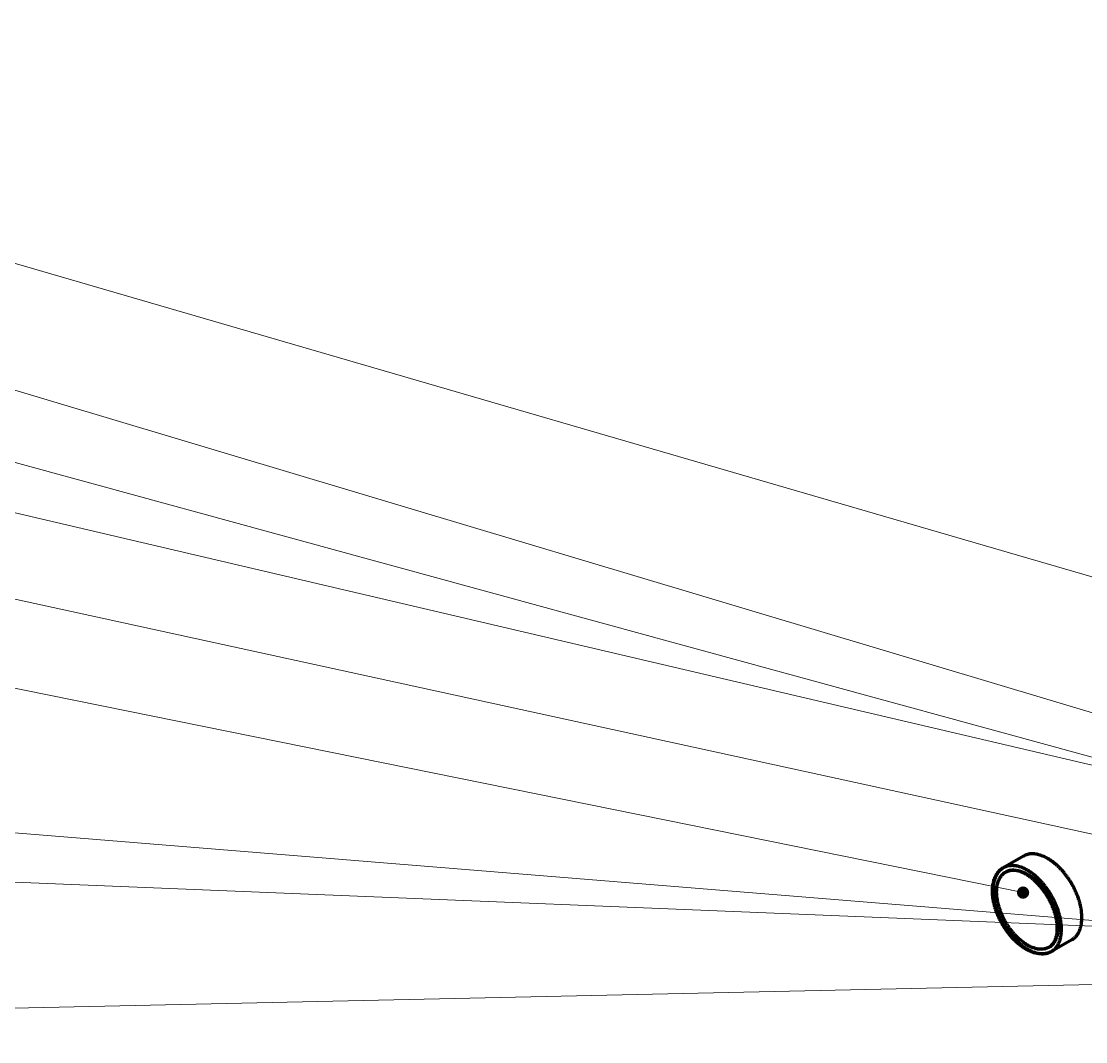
# Model space of a CAD drawing. Header units: millimetres. Extents: x 0 to 841, y 0 to 594.
# Drawn here: x 202.9 to 306.4, y 437.1 to 536.4 of the extents above; entities that cross this region are included whole.
import ezdxf

# ---------------------------------------------------------------- set-up
doc = ezdxf.new("R2010")
doc.units = ezdxf.units.MM
doc.layers.add('01-VISIBLE', color=7, linetype='CONTINUOUS', lineweight=70)
doc.layers.add('08-FINA', color=5, linetype='CONTINUOUS', lineweight=18)

msp = doc.modelspace()

# ---------------------------------------------------------------- hatches: boundary and pattern name
at = {"layer": '08-FINA'}
h = msp.add_hatch(color=7, dxfattribs=at)
h.dxf.hatch_style = 1
edge = h.paths.add_edge_path()
edge.add_arc((300.3, 451.61), 0.6, 0, 360)

# ---------------------------------------------------------------- linework, layer by layer
at = {"layer": '01-VISIBLE'}
for p, q in [((300.35, 455.16), (298.37, 454.02)), ((305.05, 447.02), (303.07, 445.88))]:
    msp.add_line(p, q, dxfattribs=at)
for points in [[(305.05, 447.02), (305.12, 447.06), (305.18, 447.11), (305.25, 447.16), (305.31, 447.21), (305.37, 447.26), (305.42, 447.32), (305.47, 447.38), (305.53, 447.44), (305.57, 447.51), (305.62, 447.57), (305.66, 447.64), (305.7, 447.71), (305.74, 447.78), (305.77, 447.86), (305.8, 447.93), (305.83, 448), (305.86, 448.08), (305.88, 448.16), (305.9, 448.23), (305.92, 448.31), (305.94, 448.39), (305.96, 448.47), (305.97, 448.55), (305.98, 448.63), (305.99, 448.7), (306, 448.78), (306.01, 448.86), (306.01, 448.94), (306.02, 449.02), (306.02, 449.1), (306.02, 449.18), (306.02, 449.26), (306.02, 449.34), (306.01, 449.42), (306.01, 449.5), (306, 449.58), (306, 449.66), (305.99, 449.74), (305.98, 449.82), (305.97, 449.9), (305.95, 449.98), (305.94, 450.06), (305.93, 450.14), (305.91, 450.22), (305.89, 450.3), (305.88, 450.37), (305.86, 450.45), (305.84, 450.53), (305.82, 450.61), (305.8, 450.69), (305.78, 450.76), (305.75, 450.84), (305.73, 450.92), (305.7, 450.99), (305.68, 451.07), (305.65, 451.14), (305.63, 451.22), (305.6, 451.29), (305.57, 451.37), (305.54, 451.44), (305.51, 451.52), (305.48, 451.59), (305.45, 451.66), (305.41, 451.74), (305.38, 451.81), (305.35, 451.88), (305.31, 451.95), (305.28, 452.03), (305.24, 452.1), (305.2, 452.17), (305.16, 452.24), (305.13, 452.31), (305.09, 452.38), (305.05, 452.45), (305.01, 452.52), (304.97, 452.59), (304.92, 452.66), (304.88, 452.72), (304.84, 452.79), (304.8, 452.86), (304.75, 452.93), (304.71, 452.99), (304.66, 453.06), (304.61, 453.12), (304.57, 453.19), (304.52, 453.25), (304.47, 453.32), (304.42, 453.38), (304.37, 453.44), (304.32, 453.5), (304.27, 453.57), (304.22, 453.63), (304.17, 453.69), (304.11, 453.75), (304.06, 453.81), (304.01, 453.87), (303.95, 453.92), (303.89, 453.98), (303.84, 454.04), (303.78, 454.1), (303.72, 454.15), (303.67, 454.21), (303.61, 454.26), (303.55, 454.31), (303.49, 454.37), (303.42, 454.42), (303.36, 454.47), (303.3, 454.52), (303.24, 454.57), (303.17, 454.62), (303.11, 454.66), (303.04, 454.71), (302.98, 454.76), (302.91, 454.8), (302.84, 454.84), (302.78, 454.88), (302.71, 454.93), (302.64, 454.97), (302.57, 455), (302.5, 455.04), (302.42, 455.08), (302.35, 455.11), (302.28, 455.14), (302.2, 455.17), (302.13, 455.2), (302.05, 455.23), (301.98, 455.26), (301.9, 455.28), (301.82, 455.3), (301.75, 455.32), (301.67, 455.34), (301.59, 455.35), (301.51, 455.36), (301.43, 455.37), (301.35, 455.38), (301.27, 455.38), (301.19, 455.38), (301.11, 455.38), (301.03, 455.38), (300.95, 455.37), (300.87, 455.35), (300.79, 455.34), (300.72, 455.32), (300.64, 455.29), (300.56, 455.27), (300.49, 455.24), (300.42, 455.2), (300.35, 455.16)], [(303.07, 445.88), (303, 445.84), (302.93, 445.81), (302.85, 445.77), (302.78, 445.75), (302.7, 445.72), (302.62, 445.7), (302.55, 445.68), (302.47, 445.67), (302.39, 445.65), (302.31, 445.65), (302.23, 445.64), (302.15, 445.64), (302.07, 445.64), (301.99, 445.64), (301.91, 445.65), (301.83, 445.66), (301.75, 445.67), (301.67, 445.68), (301.59, 445.7), (301.52, 445.72), (301.44, 445.74), (301.36, 445.76), (301.29, 445.79), (301.21, 445.81), (301.13, 445.84), (301.06, 445.87), (300.99, 445.9), (300.91, 445.94), (300.84, 445.97), (300.77, 446.01), (300.7, 446.04), (300.63, 446.08), (300.56, 446.12), (300.49, 446.16), (300.42, 446.21), (300.36, 446.25), (300.29, 446.29), (300.23, 446.34), (300.16, 446.39), (300.1, 446.43), (300.03, 446.48), (299.97, 446.53), (299.91, 446.58), (299.85, 446.63), (299.79, 446.69), (299.73, 446.74), (299.67, 446.79), (299.61, 446.85), (299.55, 446.9), (299.49, 446.96), (299.44, 447.01), (299.38, 447.07), (299.32, 447.13), (299.27, 447.19), (299.22, 447.25), (299.16, 447.31), (299.11, 447.37), (299.06, 447.43), (299.01, 447.49), (298.96, 447.55), (298.91, 447.62), (298.86, 447.68), (298.81, 447.74), (298.76, 447.81), (298.71, 447.87), (298.67, 447.94), (298.62, 448), (298.58, 448.07), (298.53, 448.13), (298.49, 448.2), (298.45, 448.27), (298.4, 448.34), (298.36, 448.4), (298.32, 448.47), (298.28, 448.54), (298.24, 448.61), (298.2, 448.68), (298.16, 448.75), (298.13, 448.82), (298.09, 448.89), (298.05, 448.97), (298.02, 449.04), (297.98, 449.11), (297.95, 449.18), (297.92, 449.25), (297.88, 449.33), (297.85, 449.4), (297.82, 449.48), (297.79, 449.55), (297.76, 449.62), (297.73, 449.7), (297.7, 449.77), (297.68, 449.85), (297.65, 449.92), (297.63, 450), (297.6, 450.08), (297.58, 450.15), (297.56, 450.23), (297.53, 450.31), (297.51, 450.38), (297.49, 450.46), (297.48, 450.54), (297.46, 450.62), (297.44, 450.7), (297.43, 450.77), (297.41, 450.85), (297.4, 450.93), (297.38, 451.01), (297.37, 451.09), (297.36, 451.17), (297.35, 451.25), (297.34, 451.33), (297.34, 451.41), (297.33, 451.49), (297.33, 451.57), (297.33, 451.65), (297.32, 451.73), (297.32, 451.81), (297.33, 451.89), (297.33, 451.97), (297.33, 452.05), (297.34, 452.13), (297.35, 452.21), (297.36, 452.29), (297.37, 452.37), (297.38, 452.45), (297.4, 452.52), (297.41, 452.6), (297.43, 452.68), (297.45, 452.76), (297.47, 452.83), (297.5, 452.91), (297.53, 452.98), (297.56, 453.06), (297.59, 453.13), (297.62, 453.2), (297.66, 453.28), (297.7, 453.35), (297.74, 453.41), (297.79, 453.48), (297.83, 453.54), (297.88, 453.61), (297.94, 453.67), (297.99, 453.73), (298.05, 453.78), (298.11, 453.84), (298.17, 453.89), (298.23, 453.93), (298.3, 453.98), (298.37, 454.02)], [(298.37, 454.02), (298.3, 453.98), (298.23, 453.93), (298.17, 453.88), (298.11, 453.83), (298.05, 453.78), (297.99, 453.72), (297.94, 453.66), (297.89, 453.6), (297.84, 453.53), (297.8, 453.47), (297.76, 453.4), (297.72, 453.33), (297.68, 453.26), (297.64, 453.19), (297.61, 453.11), (297.58, 453.04), (297.56, 452.96), (297.53, 452.89), (297.51, 452.81), (297.49, 452.73), (297.47, 452.65), (297.46, 452.57), (297.44, 452.49), (297.43, 452.42), (297.42, 452.34), (297.41, 452.26), (297.41, 452.18), (297.4, 452.1), (297.4, 452.02), (297.39, 451.94), (297.39, 451.86), (297.4, 451.78), (297.4, 451.7), (297.4, 451.62), (297.41, 451.54), (297.41, 451.46), (297.42, 451.38), (297.43, 451.3), (297.44, 451.22), (297.45, 451.14), (297.46, 451.06), (297.48, 450.98), (297.49, 450.9), (297.51, 450.82), (297.52, 450.74), (297.54, 450.66), (297.56, 450.59), (297.58, 450.51), (297.6, 450.43), (297.62, 450.35), (297.64, 450.28), (297.66, 450.2), (297.69, 450.12), (297.71, 450.05), (297.74, 449.97), (297.76, 449.9), (297.79, 449.82), (297.82, 449.74), (297.85, 449.67), (297.88, 449.6), (297.91, 449.52), (297.94, 449.45), (297.97, 449.37), (298, 449.3), (298.04, 449.23), (298.07, 449.16), (298.11, 449.08), (298.14, 449.01), (298.18, 448.94), (298.22, 448.87), (298.25, 448.8), (298.29, 448.73), (298.33, 448.66), (298.37, 448.59), (298.41, 448.52), (298.45, 448.45), (298.49, 448.38), (298.54, 448.31), (298.58, 448.25), (298.62, 448.18), (298.67, 448.11), (298.71, 448.05), (298.76, 447.98), (298.81, 447.91), (298.85, 447.85), (298.9, 447.79), (298.95, 447.72), (299, 447.66), (299.05, 447.6), (299.1, 447.53), (299.15, 447.47), (299.2, 447.41), (299.25, 447.35), (299.31, 447.29), (299.36, 447.23), (299.42, 447.17), (299.47, 447.11), (299.53, 447.06), (299.58, 447), (299.64, 446.94), (299.7, 446.89), (299.76, 446.83), (299.82, 446.78), (299.88, 446.72), (299.94, 446.67), (300, 446.62), (300.06, 446.57), (300.12, 446.52), (300.19, 446.47), (300.25, 446.42), (300.31, 446.37), (300.38, 446.33), (300.45, 446.28), (300.51, 446.24), (300.58, 446.2), (300.65, 446.15), (300.72, 446.11)], [(302.83, 446.3), (302.76, 446.26), (302.68, 446.22), (302.61, 446.19), (302.53, 446.17), (302.46, 446.15), (302.38, 446.13), (302.3, 446.12), (302.22, 446.11), (302.14, 446.1), (302.06, 446.1), (301.98, 446.1), (301.9, 446.1), (301.82, 446.11), (301.74, 446.12), (301.66, 446.14), (301.59, 446.15), (301.51, 446.17), (301.43, 446.19), (301.35, 446.22), (301.28, 446.24), (301.2, 446.27), (301.13, 446.3), (301.06, 446.33), (300.98, 446.36), (300.91, 446.4), (300.84, 446.44), (300.77, 446.47), (300.7, 446.51), (300.63, 446.56), (300.56, 446.6), (300.5, 446.64), (300.43, 446.69), (300.36, 446.73), (300.3, 446.78), (300.24, 446.83), (300.17, 446.88), (300.11, 446.93), (300.05, 446.98), (299.99, 447.03), (299.93, 447.08), (299.87, 447.14), (299.81, 447.19), (299.75, 447.25), (299.7, 447.3), (299.64, 447.36), (299.58, 447.42), (299.53, 447.48), (299.47, 447.54), (299.42, 447.59), (299.37, 447.66), (299.32, 447.72), (299.27, 447.78), (299.22, 447.84), (299.17, 447.9), (299.12, 447.97), (299.07, 448.03), (299.02, 448.09), (298.97, 448.16), (298.93, 448.22), (298.88, 448.29), (298.84, 448.36), (298.8, 448.42), (298.75, 448.49), (298.71, 448.56), (298.67, 448.63), (298.63, 448.7), (298.59, 448.77), (298.55, 448.84), (298.51, 448.91), (298.47, 448.98), (298.44, 449.05), (298.4, 449.12), (298.36, 449.19), (298.33, 449.26), (298.3, 449.34), (298.26, 449.41), (298.23, 449.48), (298.2, 449.56), (298.17, 449.63), (298.14, 449.7), (298.11, 449.78), (298.08, 449.85), (298.06, 449.93), (298.03, 450.01), (298, 450.08), (297.98, 450.16), (297.96, 450.23), (297.94, 450.31), (297.91, 450.39), (297.89, 450.47), (297.88, 450.54), (297.86, 450.62), (297.84, 450.7), (297.82, 450.78), (297.81, 450.86), (297.8, 450.94), (297.78, 451.01), (297.77, 451.09), (297.76, 451.17), (297.75, 451.25), (297.75, 451.33), (297.74, 451.41), (297.74, 451.49), (297.73, 451.57), (297.73, 451.65), (297.73, 451.73), (297.74, 451.81), (297.74, 451.89), (297.75, 451.97), (297.75, 452.05), (297.76, 452.13), (297.77, 452.21), (297.79, 452.29), (297.8, 452.37), (297.82, 452.45), (297.84, 452.52), (297.86, 452.6), (297.89, 452.68), (297.92, 452.75), (297.95, 452.83), (297.98, 452.9), (298.01, 452.97), (298.05, 453.04), (298.1, 453.11), (298.14, 453.17), (298.19, 453.24), (298.24, 453.3), (298.29, 453.36), (298.35, 453.41), (298.41, 453.47), (298.47, 453.52), (298.54, 453.56), (298.61, 453.6)], [(300.72, 453.79), (300.65, 453.83), (300.57, 453.87), (300.5, 453.9), (300.43, 453.94), (300.35, 453.98), (300.28, 454.01), (300.2, 454.04), (300.12, 454.07), (300.04, 454.1), (299.97, 454.12), (299.89, 454.15), (299.81, 454.17), (299.73, 454.18), (299.65, 454.2), (299.56, 454.21), (299.48, 454.23), (299.4, 454.23), (299.32, 454.24), (299.24, 454.24), (299.15, 454.24), (299.07, 454.23), (298.99, 454.23), (298.91, 454.21), (298.83, 454.2), (298.75, 454.18), (298.67, 454.15), (298.59, 454.13), (298.51, 454.1), (298.44, 454.06), (298.37, 454.02)], [(298.61, 453.6), (298.68, 453.64), (298.75, 453.68), (298.83, 453.71), (298.91, 453.73), (298.99, 453.76), (299.07, 453.77), (299.15, 453.79), (299.23, 453.8), (299.31, 453.8), (299.4, 453.8), (299.48, 453.8), (299.56, 453.79), (299.64, 453.78), (299.72, 453.77), (299.8, 453.76), (299.88, 453.74), (299.96, 453.72), (300.04, 453.7), (300.12, 453.67), (300.2, 453.64), (300.28, 453.61), (300.35, 453.58), (300.43, 453.55), (300.5, 453.51), (300.57, 453.47), (300.65, 453.44), (300.72, 453.4)], [(300.6, 453.38), (300.53, 453.42), (300.46, 453.46), (300.38, 453.5), (300.31, 453.53), (300.24, 453.57), (300.16, 453.6), (300.09, 453.63), (300.01, 453.65), (299.94, 453.68), (299.86, 453.7), (299.78, 453.72), (299.7, 453.74), (299.62, 453.75), (299.54, 453.77), (299.46, 453.77), (299.38, 453.78), (299.3, 453.78), (299.22, 453.78), (299.14, 453.77), (299.06, 453.76), (298.98, 453.75), (298.9, 453.73), (298.83, 453.7), (298.75, 453.68), (298.68, 453.64), (298.61, 453.6)], [(303.07, 445.88), (303.14, 445.92), (303.2, 445.97), (303.27, 446.02), (303.33, 446.07), (303.39, 446.12), (303.44, 446.18), (303.5, 446.24), (303.55, 446.3), (303.59, 446.37), (303.64, 446.43), (303.68, 446.5), (303.72, 446.57), (303.76, 446.64), (303.79, 446.71), (303.82, 446.79), (303.85, 446.86), (303.88, 446.94), (303.9, 447.01), (303.92, 447.09), (303.94, 447.17), (303.96, 447.25), (303.98, 447.33), (303.99, 447.41), (304, 447.48), (304.01, 447.56), (304.02, 447.64), (304.03, 447.72), (304.04, 447.8), (304.04, 447.88), (304.04, 447.96), (304.04, 448.04), (304.04, 448.12), (304.04, 448.2), (304.03, 448.28), (304.03, 448.36), (304.02, 448.44), (304.02, 448.52), (304.01, 448.6), (304, 448.68), (303.99, 448.76), (303.97, 448.84), (303.96, 448.92), (303.95, 449), (303.93, 449.08), (303.91, 449.16), (303.9, 449.24), (303.88, 449.31), (303.86, 449.39), (303.84, 449.47), (303.82, 449.55), (303.79, 449.62), (303.77, 449.7), (303.75, 449.78), (303.72, 449.85), (303.7, 449.93), (303.67, 450), (303.64, 450.08), (303.62, 450.16), (303.59, 450.23), (303.56, 450.3), (303.53, 450.38), (303.5, 450.45), (303.46, 450.53), (303.43, 450.6), (303.4, 450.67), (303.36, 450.74), (303.33, 450.82), (303.29, 450.89), (303.26, 450.96), (303.22, 451.03), (303.18, 451.1), (303.14, 451.17), (303.1, 451.24), (303.06, 451.31), (303.02, 451.38), (302.98, 451.45), (302.94, 451.52), (302.9, 451.59), (302.86, 451.65), (302.81, 451.72), (302.77, 451.79), (302.72, 451.85), (302.68, 451.92), (302.63, 451.99), (302.58, 452.05), (302.53, 452.11), (302.49, 452.18), (302.44, 452.24), (302.39, 452.3), (302.34, 452.37), (302.29, 452.43), (302.23, 452.49), (302.18, 452.55), (302.13, 452.61), (302.07, 452.67), (302.02, 452.73), (301.96, 452.79), (301.91, 452.84), (301.85, 452.9), (301.8, 452.96), (301.74, 453.01), (301.68, 453.07), (301.62, 453.12), (301.56, 453.18), (301.5, 453.23), (301.44, 453.28), (301.38, 453.33), (301.31, 453.38), (301.25, 453.43), (301.19, 453.48), (301.12, 453.53), (301.06, 453.57), (300.99, 453.62), (300.92, 453.66), (300.86, 453.7), (300.79, 453.75), (300.72, 453.79)], [(302.83, 446.3), (302.9, 446.34), (302.96, 446.38), (303.02, 446.43), (303.08, 446.49), (303.14, 446.55), (303.19, 446.61), (303.24, 446.67), (303.28, 446.74), (303.33, 446.8), (303.36, 446.87), (303.4, 446.95), (303.43, 447.02), (303.46, 447.09), (303.49, 447.17), (303.51, 447.24), (303.53, 447.32), (303.55, 447.4), (303.57, 447.48), (303.59, 447.56), (303.6, 447.64), (303.61, 447.71), (303.62, 447.79), (303.62, 447.87), (303.63, 447.95), (303.63, 448.03), (303.63, 448.11), (303.63, 448.19), (303.63, 448.27), (303.63, 448.35), (303.62, 448.43), (303.61, 448.51), (303.61, 448.59), (303.6, 448.67), (303.59, 448.75), (303.57, 448.83), (303.56, 448.91), (303.55, 448.99), (303.53, 449.07), (303.52, 449.15), (303.5, 449.22), (303.48, 449.3), (303.46, 449.38), (303.44, 449.46), (303.42, 449.53), (303.4, 449.61), (303.37, 449.69), (303.35, 449.76), (303.32, 449.84), (303.3, 449.91), (303.27, 449.99), (303.24, 450.06), (303.21, 450.14), (303.18, 450.21), (303.15, 450.29), (303.12, 450.36), (303.09, 450.43), (303.06, 450.51), (303.02, 450.58), (302.99, 450.65), (302.95, 450.72), (302.92, 450.79), (302.88, 450.87), (302.84, 450.94), (302.8, 451.01), (302.76, 451.08), (302.72, 451.15), (302.68, 451.21), (302.64, 451.28), (302.6, 451.35), (302.56, 451.42), (302.51, 451.49), (302.47, 451.55), (302.42, 451.62), (302.38, 451.68), (302.33, 451.75), (302.28, 451.81), (302.24, 451.88), (302.19, 451.94), (302.14, 452), (302.09, 452.07), (302.04, 452.13), (301.99, 452.19), (301.93, 452.25), (301.88, 452.31), (301.83, 452.37), (301.77, 452.43), (301.72, 452.49), (301.66, 452.54), (301.61, 452.6), (301.55, 452.66), (301.49, 452.71), (301.43, 452.77), (301.37, 452.82), (301.31, 452.87), (301.25, 452.92), (301.19, 452.97), (301.13, 453.02), (301.06, 453.07), (301, 453.12), (300.93, 453.17), (300.87, 453.21), (300.8, 453.26), (300.73, 453.3), (300.67, 453.34), (300.6, 453.38)], [(300.72, 453.4), (300.79, 453.35), (300.86, 453.31), (300.92, 453.27), (300.99, 453.22), (301.06, 453.18), (301.12, 453.13), (301.18, 453.08), (301.25, 453.03), (301.31, 452.98), (301.37, 452.93), (301.43, 452.88), (301.49, 452.83), (301.55, 452.78), (301.61, 452.72), (301.67, 452.67), (301.73, 452.61), (301.78, 452.55), (301.84, 452.49), (301.9, 452.44), (301.95, 452.38), (302, 452.32), (302.06, 452.26), (302.11, 452.2), (302.16, 452.13), (302.21, 452.07), (302.26, 452.01), (302.31, 451.95), (302.36, 451.88), (302.41, 451.82), (302.45, 451.75), (302.5, 451.69), (302.54, 451.62), (302.59, 451.55), (302.63, 451.49), (302.68, 451.42), (302.72, 451.35), (302.76, 451.28), (302.8, 451.21), (302.84, 451.14), (302.88, 451.07), (302.92, 451), (302.96, 450.93), (302.99, 450.86), (303.03, 450.79), (303.07, 450.72), (303.1, 450.65), (303.14, 450.57), (303.17, 450.5), (303.2, 450.43), (303.23, 450.35), (303.26, 450.28), (303.29, 450.21), (303.32, 450.13), (303.35, 450.06), (303.38, 449.98), (303.4, 449.9), (303.43, 449.83), (303.45, 449.75), (303.48, 449.67), (303.5, 449.6), (303.52, 449.52), (303.54, 449.44), (303.56, 449.36), (303.58, 449.29), (303.59, 449.21), (303.61, 449.13), (303.62, 449.05), (303.64, 448.97), (303.65, 448.89), (303.66, 448.81), (303.67, 448.73), (303.68, 448.65), (303.69, 448.57), (303.69, 448.49), (303.7, 448.41), (303.7, 448.33), (303.7, 448.25), (303.7, 448.17), (303.7, 448.09), (303.7, 448.01), (303.69, 447.93), (303.68, 447.85), (303.67, 447.77), (303.66, 447.69), (303.65, 447.61), (303.63, 447.54), (303.62, 447.46), (303.6, 447.38), (303.57, 447.3), (303.55, 447.23), (303.52, 447.15), (303.49, 447.08), (303.46, 447), (303.42, 446.93), (303.38, 446.86), (303.34, 446.79), (303.3, 446.73), (303.25, 446.66), (303.2, 446.6), (303.14, 446.54), (303.09, 446.49), (303.02, 446.43), (302.96, 446.38), (302.9, 446.34), (302.83, 446.3)], [(300.72, 446.11), (300.79, 446.07), (300.86, 446.03), (300.94, 446), (301.01, 445.96), (301.08, 445.92), (301.16, 445.89), (301.24, 445.86), (301.31, 445.83), (301.39, 445.8), (301.47, 445.78), (301.55, 445.75), (301.63, 445.73), (301.71, 445.71), (301.79, 445.7), (301.87, 445.69), (301.95, 445.67), (302.03, 445.67), (302.12, 445.66), (302.2, 445.66), (302.28, 445.66), (302.36, 445.67), (302.45, 445.67), (302.53, 445.69), (302.61, 445.7), (302.69, 445.72), (302.77, 445.75), (302.84, 445.77), (302.92, 445.8), (303, 445.84), (303.07, 445.88)]]:
    msp.add_lwpolyline(points, dxfattribs=at)
at = {"layer": '08-FINA'}
for p, q in [((51.32, 556.74), (309.49, 481.61)), ((51.31, 545.71), (318.99, 465.51)), ((51.34, 534.81), (323.3, 460.32)), ((51.38, 523.97), (315.8, 461.94)), ((51.4, 513.04), (312.4, 456.12)), ((51.41, 502.11), (300.3, 451.61)), ((51.49, 469.64), (318, 448.02)), ((51.5, 458.82), (312.2, 448.12)), ((51.5, 437.1), (314.7, 442.82))]:
    msp.add_line(p, q, dxfattribs=at)

doc.saveas('drawing.dxf')
